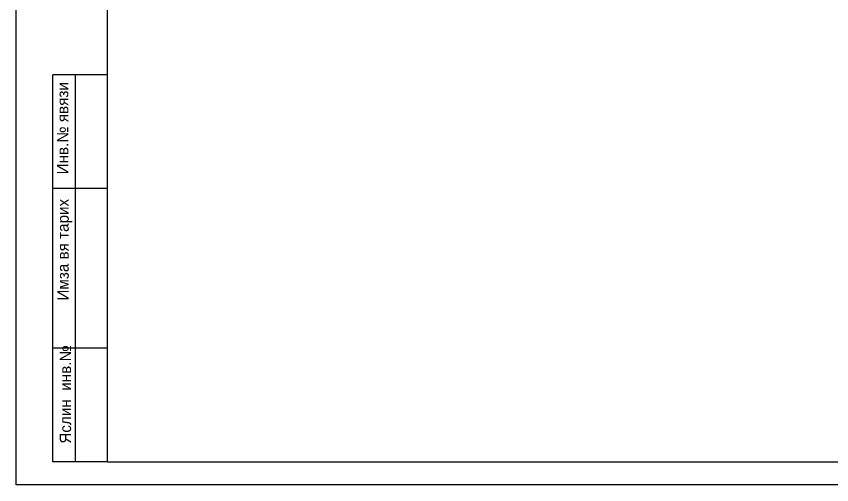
# Model space of a CAD drawing. Header units: millimetres. Extents: x -149347 to 251215, y -2929184 to -2541447.
# Drawn here: x -22970 to -6474, y -2579498 to -2570018 of the extents above; entities that cross this region are included whole.
import ezdxf

# ---------------------------------------------------------------- set-up
doc = ezdxf.new("R2010")
doc.units = ezdxf.units.MM
doc.styles.add('CP_ATTR', font='A3TI(LA).TTF')

# ---------------------------------------------------------------- blocks, each defined once
blk = doc.blocks.new('mekteb')
at = {"color": 0, "lineweight": 25}
for p, q in [((99643, -1849866), (99643, -1821466)), ((139843, -1849866), (99643, -1849866))]:
    blk.add_line(p, q, dxfattribs=at)
at = {"color": 0, "lineweight": 25, "ltscale": 15}
for q in [(101643, -1821966), (139343, -1849366)]:
    blk.add_line((101643, -1849366), q, dxfattribs=at)
at = {"lineweight": 25, "ltscale": 0.25}
for p, q in [((100443, -1849366), (100443, -1840866)), ((100943, -1849367), (100943, -1840866))]:
    blk.add_line(p, q, dxfattribs=at)
at = {"lineweight": 25}
for p, q in [((101643, -1840866), (100443, -1840866)), ((101645, -1843366), (100445, -1843366)), ((101645, -1846866), (100445, -1846866)), ((101643, -1849366), (100443, -1849366))]:
    blk.add_line(p, q, dxfattribs=at)
at = {"lineweight": 25, "char_height": 250.01, "width": 5960.07, "attachment_point": 1, "rotation": 90, "style": 'CP_ATTR'}
for s, insert in [('\\pt3143;Инв.№ явязи', (100535, -1843053)), ('\\pt3143;Имза вя тарих', (100544, -1845823)), ('\\pt3143;Яслин  инв.№', (100595, -1848965))]:
    blk.add_mtext(s, dxfattribs=dict(at, insert=insert))

msp = doc.modelspace()

# ---------------------------------------------------------------- block references
at = {"lineweight": 15, "xscale": 0.921676330974804, "yscale": 0.921676330974804, "zscale": 0.921676330974804}
msp.add_blockref('mekteb', (-114808.40342, -874519.4486), dxfattribs=at)

doc.saveas('drawing.dxf')
